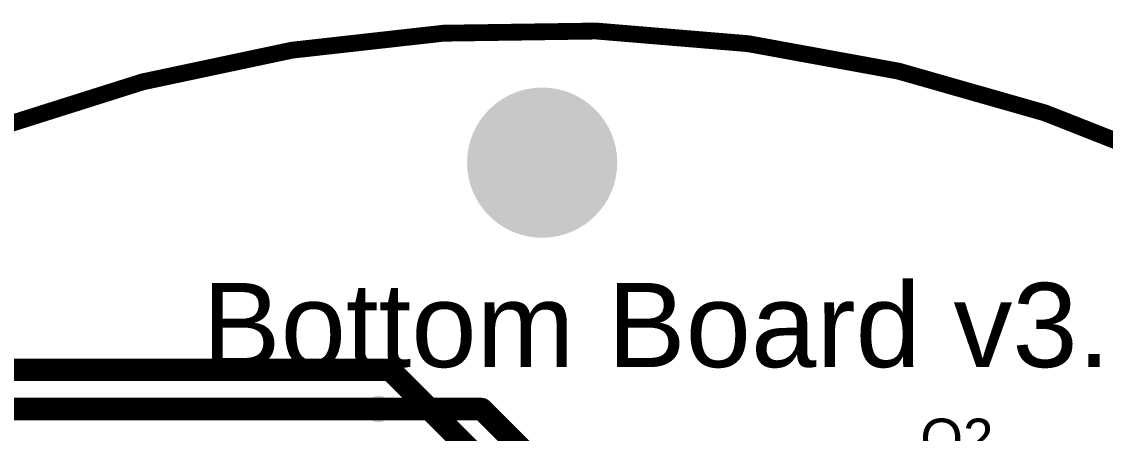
# Model space of a CAD drawing. Header units: millimetres. Extents: x -1.41 to 1.31, y -0.13 to 2.68.
# Drawn here: x -0.464 to 0.502, y 2.318 to 2.685 of the extents above; entities that cross this region are included whole.
import ezdxf

# ---------------------------------------------------------------- set-up
doc = ezdxf.new("R2010")
doc.units = ezdxf.units.MM
doc.header["$MEASUREMENT"] = 0
for name, color, linetype in [('BottomLayer', 5, 'Continuous'), ('BottomSolder', 6, 'Continuous'), ('Mechanical2', 216, 'Continuous'), ('MultiLayer', 9, 'Continuous'), ('PadHoleLayer', 156, 'Continuous'), ('TopLayer', 1, 'Continuous'), ('TopOverlay', 2, 'Continuous'), ('TopSolder', 216, 'Continuous'), ('ViaHoleLayer', 16, 'Continuous')]:
    doc.layers.add(name, color=color, linetype=linetype)
doc.styles.add('Arial', font='arial.ttf', dxfattribs={"height": 0.2})

msp = doc.modelspace()

# ---------------------------------------------------------------- hatches: boundary and pattern name
at = {"layer": 'BottomLayer'}
h = msp.add_hatch(color=5, dxfattribs=at)
edge = h.paths.add_edge_path()
edge.add_arc((0, 2.55906), 0.05906, 0, 360)
h = msp.add_hatch(color=5, dxfattribs=at)
edge = h.paths.add_edge_path()
edge.add_arc((-0.146, 2.33953), 0.01181, 0, 360)
at = {"layer": 'BottomSolder'}
h = msp.add_hatch(color=6, dxfattribs=at)
edge = h.paths.add_edge_path()
edge.add_arc((0, 2.55906), 0.06306, 0, 360)
at = {"layer": 'MultiLayer'}
h = msp.add_hatch(color=9, dxfattribs=at)
edge = h.paths.add_edge_path()
edge.add_arc((0, 2.55906), 0.05906, 0, 360)
at = {"layer": 'PadHoleLayer'}
h = msp.add_hatch(color=156, dxfattribs=at)
edge = h.paths.add_edge_path()
edge.add_arc((0, 2.55906), 0.06693, 0, 360)
at = {"layer": 'TopLayer'}
h = msp.add_hatch(color=1, dxfattribs=at)
edge = h.paths.add_edge_path()
edge.add_arc((0, 2.55906), 0.05906, 0, 360)
h = msp.add_hatch(color=1, dxfattribs=at)
edge = h.paths.add_edge_path()
edge.add_arc((-0.146, 2.33953), 0.01181, 0, 360)
at = {"layer": 'TopSolder'}
h = msp.add_hatch(color=216, dxfattribs=at)
edge = h.paths.add_edge_path()
edge.add_arc((0, 2.55906), 0.06306, 0, 360)
at = {"layer": 'ViaHoleLayer'}
h = msp.add_hatch(color=16, dxfattribs=at)
edge = h.paths.add_edge_path()
edge.add_arc((-0.146, 2.33953), 0.00591, 0, 360)

# ---------------------------------------------------------------- linework, layer by layer
at = {"layer": 'BottomLayer', "const_width": 0.02}
for points in [[(-0.146, 2.33953), (-0.054, 2.33953)], [(-0.054, 2.33953), (0.112, 2.17353)]]:
    msp.add_lwpolyline(points, dxfattribs=at)
at = {"layer": 'BottomLayer', "const_width": 0.01}
for points in [[(-0.151, 2.33953, 1), (-0.141, 2.33953, 1)], [(-0.059, 2.33953, 1), (-0.049, 2.33953, 1)], [(-0.059, 2.33953, 1), (-0.049, 2.33953, 1)]]:
    msp.add_lwpolyline(points, format="xyb", close=True, dxfattribs=at)
at = {"layer": 'Mechanical2', "const_width": 0.015}
msp.add_lwpolyline([(1.30453, 0.77794, -5.376897), (1.30384, 1.78291)], format="xyb", dxfattribs=at)
at = {"layer": 'TopLayer', "const_width": 0.02}
for points in [[(-0.49847, 2.37453), (-0.13563, 2.37453)], [(-0.13563, 2.37453), (0.01537, 2.22353)], [(-0.49147, 2.33953), (-0.146, 2.33953)]]:
    msp.add_lwpolyline(points, dxfattribs=at)
at = {"layer": 'TopLayer', "const_width": 0.01}
for points in [[(-0.14063, 2.37453, 1), (-0.13063, 2.37453, 1)], [(-0.14063, 2.37453, 1), (-0.13063, 2.37453, 1)], [(-0.151, 2.33953, 1), (-0.141, 2.33953, 1)]]:
    msp.add_lwpolyline(points, format="xyb", close=True, dxfattribs=at)

# ---------------------------------------------------------------- texts
at = {"layer": 'TopOverlay', "style": 'Arial'}
for s, height, p in [('Bottom Board v3.3', 0.075, (-0.303, 2.3769)), ('Q2', 0.035, (0.337, 2.296))]:
    msp.add_text(s, height=height, dxfattribs=at).set_placement(p)

doc.saveas('drawing.dxf')
